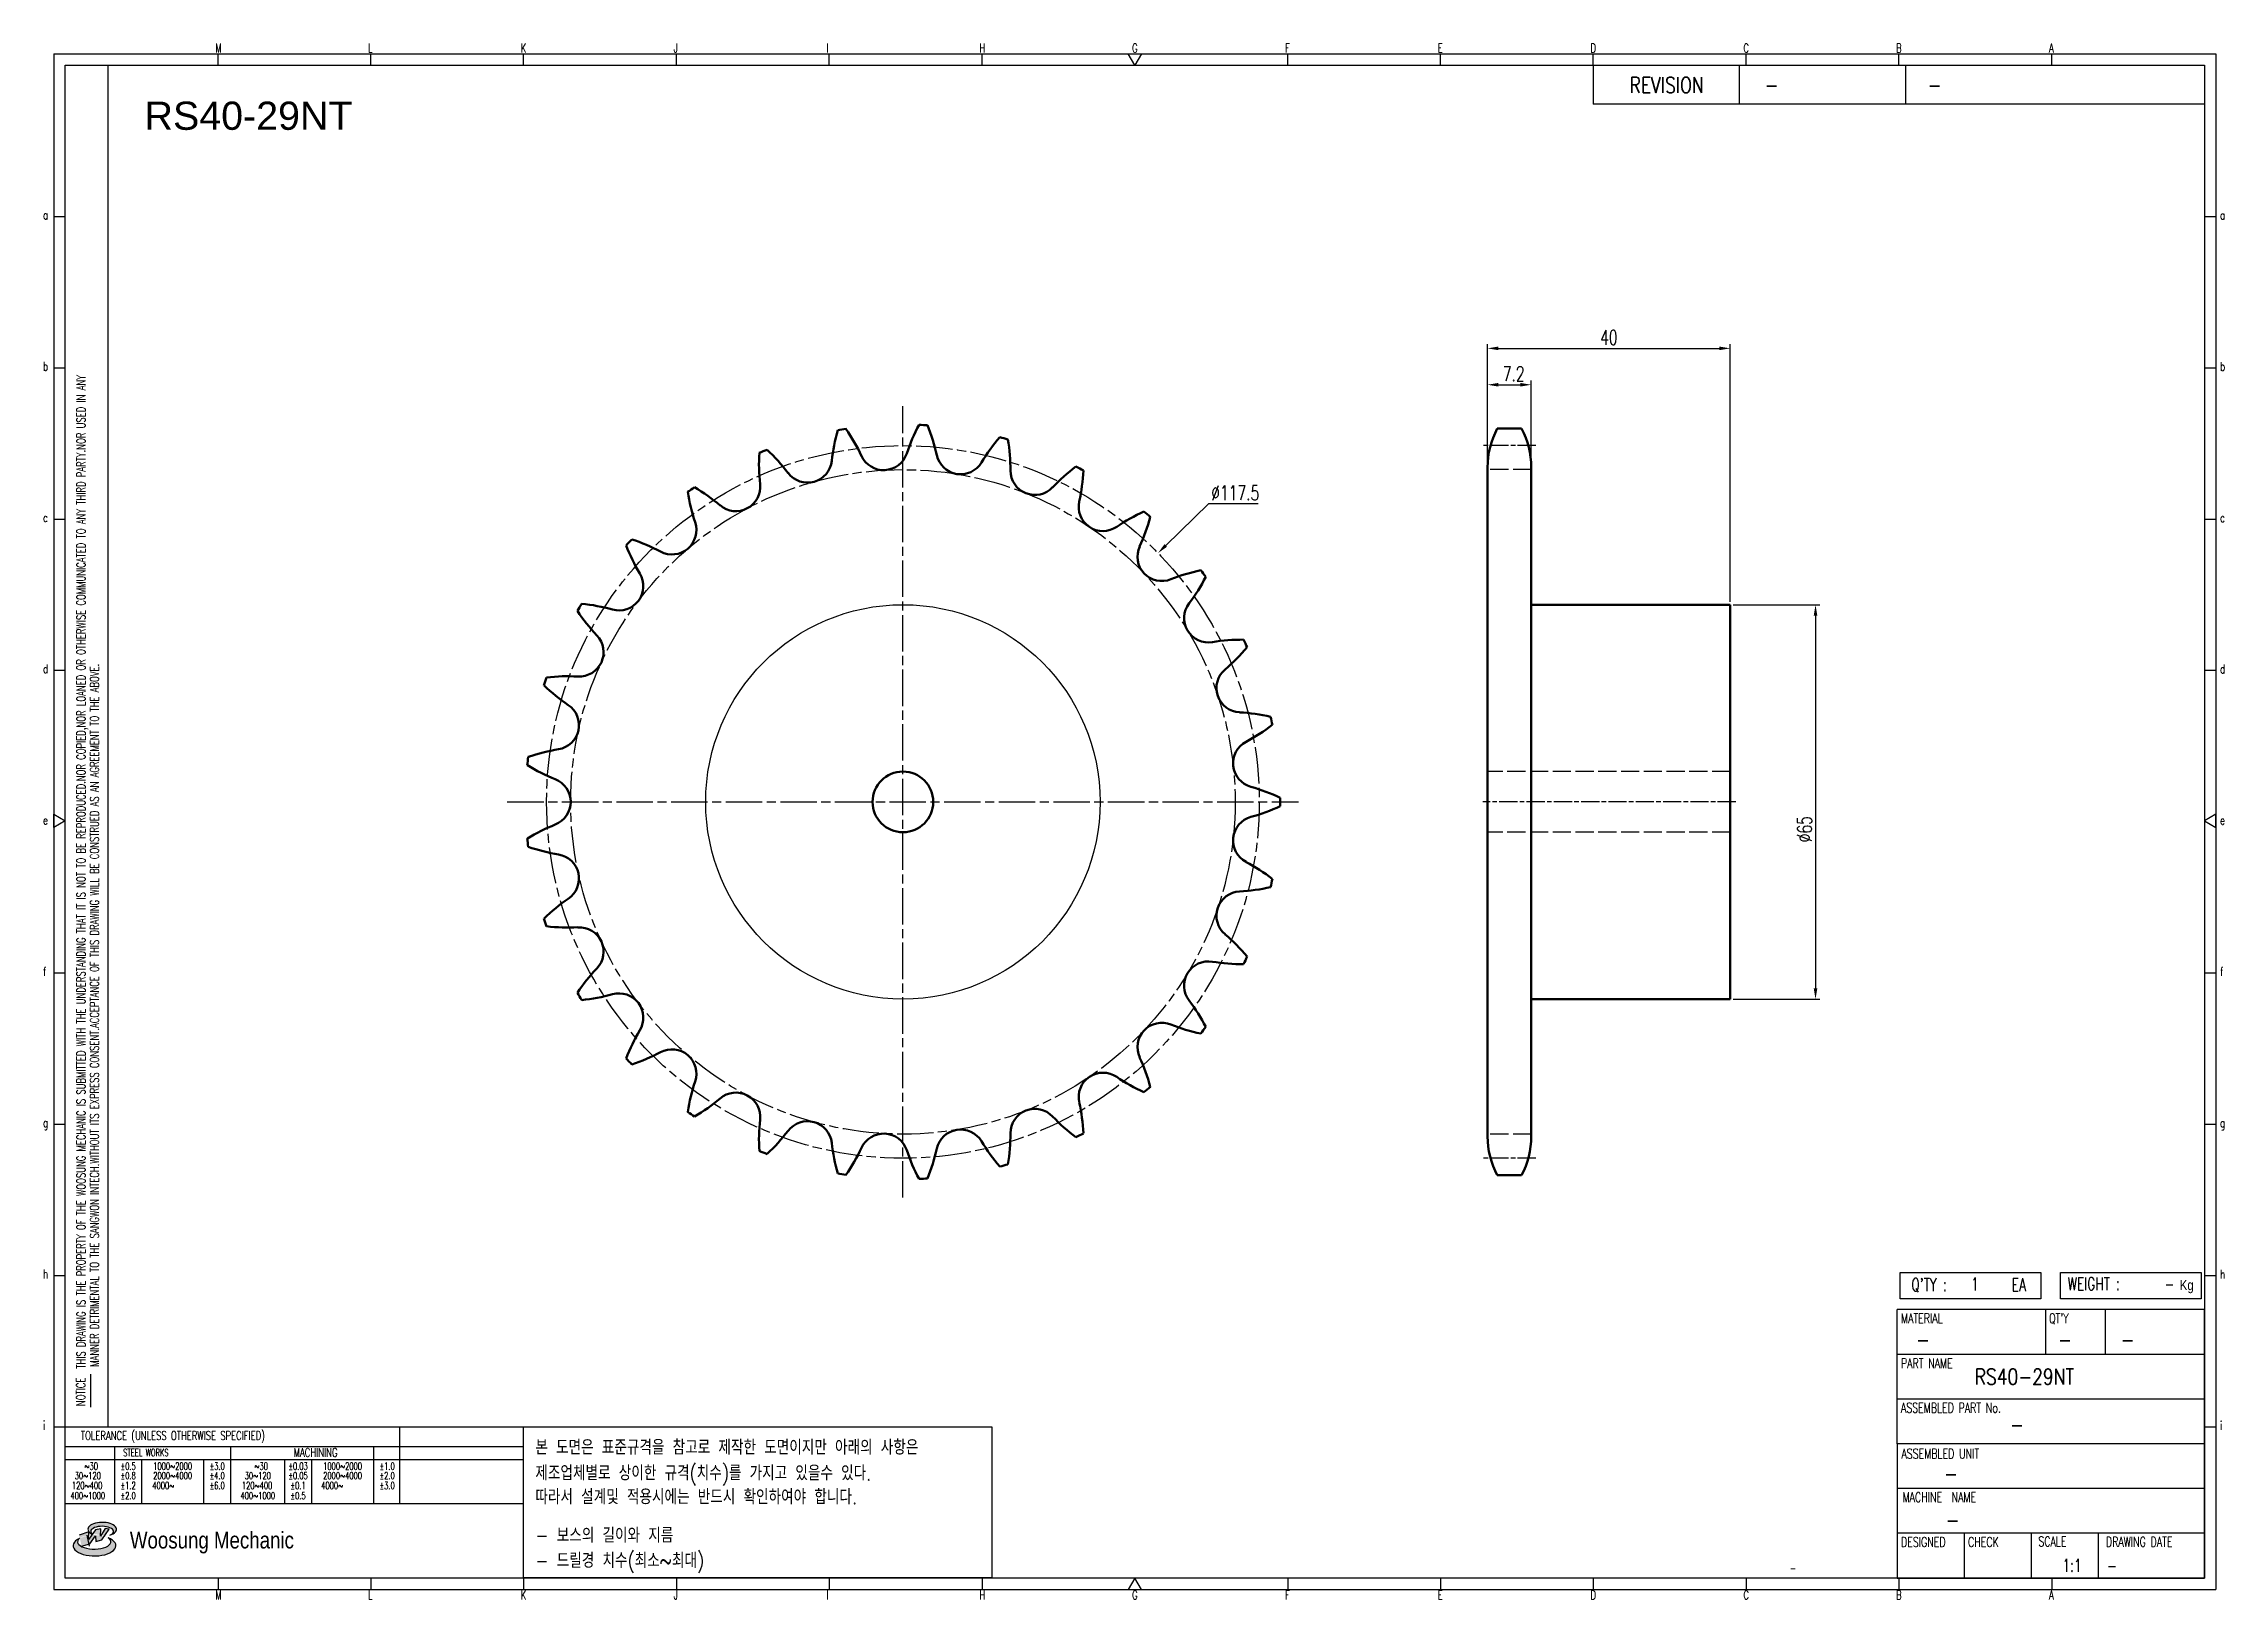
# Model space of a CAD drawing. Header units: millimetres. Extents: x -22172 to -21812, y 1083 to 1339.
import ezdxf
from ezdxf.enums import TextEntityAlignment as Align

# ---------------------------------------------------------------- set-up
doc = ezdxf.new("R2010")
doc.units = ezdxf.units.MM
for name, pattern in [('AM_ISO02W050', [7.5, 6, -1.5]), ('AM_ISO02W050x2', [3.75, 3, -0.75]), ('AM_ISO08W050', [18, 12, -1.5, 3, -1.5]), ('AM_ISO08W050x2', [9, 6, -0.75, 1.5, -0.75])]:
    doc.linetypes.add(name, pattern=pattern)
for name, color, linetype, lineweight in [('AM_0N', 7, 'Continuous', 50), ('AM_3N', 6, 'AM_ISO02W050', 25), ('AM_7', 4, 'AM_ISO08W050', 25), ('AM_7N', 4, 'AM_ISO08W050', 25)]:
    doc.layers.add(name, color=color, linetype=linetype, lineweight=lineweight)
for name, color, linetype in [('S-DIM', 7, 'Continuous'), ('TITLE', 7, 'Continuous'), ('도면레이아웃', 7, 'Continuous')]:
    doc.layers.add(name, color=color, linetype=linetype)
doc.styles.add('HAN', font='ROMANS.shx', dxfattribs={"width": 0.7, "bigfont": 'whgtxt.shx'})
doc.styles.add('HKD_ST2', font='romans.shx', dxfattribs={"width": 0.7, "height": 4, "bigfont": '@extfont2.shx'})
doc.styles.add('HSG', font='SIMPLEX.shx', dxfattribs={"width": 0.7, "bigfont": 'HSG.shx'})
doc.styles.add('ROMANS', font='romans.shx', dxfattribs={"width": 0.7, "bigfont": 'whgtxt.shx'})
doc.styles.add('SLDTEXTSTYLE4', font='arial.ttf', dxfattribs={"width": 0.8})
doc.styles.get("Standard").update_dxf_attribs({"font": 'arial.ttf'})
doc.dimstyles.new('APP3', dxfattribs={"dimtxt": 2.4, "dimasz": 1.8, "dimexe": 0.7, "dimexo": 0.5, "dimgap": 0.6, "dimtad": 1, "dimtoh": 1, "dimdec": 1, "dimrnd": 0.01, "dimzin": 9, "dimdsep": 46, "dimtxsty": 'HSG', "dimcen": 0, "dimclrd": 1, "dimclre": 1, "dimclrt": 256, "dimazin": 2, "dimtp": 1, "dimtm": 1, "dimtfac": 0.5, "dimtdec": 1, "dimtofl": 0, "dimtmove": 0, "dimatfit": 3, "dimfxl": 0, "dimtvp": 1, "dimtolj": 2, "dimlwd": -1, "dimlwe": -1, "dimarcsym": 0})
doc.dimstyles.new('APP3$0', dxfattribs={"dimtxt": 2.4, "dimasz": 1.8, "dimexe": 0.7, "dimexo": 0.5, "dimgap": 0.6, "dimtad": 1, "dimtoh": 1, "dimdec": 1, "dimrnd": 0.01, "dimzin": 9, "dimdsep": 46, "dimtxsty": 'HSG', "dimcen": 0, "dimclrd": 1, "dimclre": 1, "dimclrt": 256, "dimazin": 2, "dimtp": 1, "dimtm": 1, "dimtfac": 0.5, "dimtdec": 1, "dimtofl": 0, "dimtmove": 0, "dimatfit": 3, "dimfxl": 0, "dimtvp": 1, "dimtolj": 2, "dimlwd": -1, "dimlwe": -1, "dimarcsym": 0})

# ---------------------------------------------------------------- blocks, each defined once
blk = doc.blocks.new('SUYWSHJH')
at = {"layer": '도면레이아웃'}
h = blk.add_hatch(color=10, dxfattribs=at)
h.paths.add_polyline_path([(1.544, 35.177), (1.554, 34.966), (1.779, 35.034), (2.054, 35.422), (1.908, 35.446), (1.728, 35.167), (1.741, 35.439), (1.547, 35.405), (1.292, 35.041), (1.295, 35.33), (0.943, 35.208), (1.03, 34.8), (1.336, 34.885)])
edge = h.paths.add_edge_path()
edge.add_ellipse((1.795, 35.421), major_axis=(-0.53, 0), ratio=0.487785, start_angle=122.36065, end_angle=403.39574)
edge.add_line((1.411, 35.244), (1.419, 35.261))
edge.add_ellipse((1.798, 35.344), major_axis=(-0.423, 0), ratio=0.444396, start_angle=131.58977, end_angle=386.19408, ccw=False)
edge = h.paths.add_edge_path()
edge.add_ellipse((1.512, 34.815), major_axis=(-0.793, 0), ratio=0.480113, start_angle=314.67633, end_angle=590.85213)
edge.add_ellipse((1.501, 34.958), major_axis=(-0.62, 0), ratio=0.43311, start_angle=331.7024, end_angle=574.42495, ccw=False)
for p, q in [((0, 90.118), (80.15, 90.118)), ((0, 90.118), (0, 33.191)), ((6.089, 89.693), (6.089, 90.118)), ((11.753, 89.693), (11.753, 90.118)), ((17.418, 89.693), (17.418, 90.118)), ((23.082, 89.693), (23.082, 90.118)), ((28.746, 89.693), (28.746, 90.118)), ((34.411, 89.693), (34.411, 90.118)), ((45.739, 89.693), (45.739, 90.118)), ((51.404, 89.693), (51.404, 90.118)), ((57.068, 89.693), (57.068, 90.118)), ((62.732, 89.693), (62.732, 90.118)), ((68.397, 89.693), (68.397, 90.118)), ((74.061, 89.693), (74.061, 90.118)), ((80.15, 90.118), (80.15, 33.191)), ((0, 84.085), (0.425, 84.085)), ((79.725, 84.085), (80.15, 84.085)), ((0, 78.478), (0.425, 78.478)), ((79.725, 78.478), (80.15, 78.478)), ((0, 72.87), (0.425, 72.87)), ((79.725, 72.87), (80.15, 72.87)), ((0, 67.262), (0.425, 67.262)), ((79.725, 67.262), (80.15, 67.262)), ((0, 56.047), (0.425, 56.047)), ((79.725, 56.047), (80.15, 56.047)), ((0, 50.439), (0.425, 50.439)), ((79.725, 50.439), (80.15, 50.439)), ((0, 44.832), (0.425, 44.832)), ((79.725, 44.832), (80.15, 44.832)), ((1.377, 39.947), (1.377, 41.174)), ((0, 39.224), (0.425, 39.224)), ((79.725, 39.224), (80.15, 39.224)), ((0, 33.191), (80.15, 33.191)), ((6.089, 33.616), (6.089, 33.191)), ((11.753, 33.616), (11.753, 33.191)), ((17.418, 33.616), (17.418, 33.191)), ((23.082, 33.616), (23.082, 33.191)), ((28.746, 33.616), (28.746, 33.191)), ((34.411, 33.616), (34.411, 33.191)), ((45.739, 33.616), (45.739, 33.191)), ((51.404, 33.616), (51.404, 33.191)), ((57.068, 33.616), (57.068, 33.191)), ((62.732, 33.616), (62.732, 33.191)), ((68.397, 33.616), (68.397, 33.191)), ((74.061, 33.616), (74.061, 33.191))]:
    blk.add_line(p, q)
at = {"color": 2}
for p, q in [((2.017, 39.224), (2.017, 89.693)), ((0.425, 39.224), (17.418, 39.224)), ((12.816, 39.224), (12.816, 36.382)), ((17.418, 33.616), (17.418, 39.224)), ((0.425, 38.487), (17.418, 38.487)), ((0.425, 38.012), (17.418, 38.012)), ((2.257, 38.487), (2.257, 36.382)), ((3.257, 38.012), (3.257, 36.382)), ((5.557, 38.012), (5.557, 36.382)), ((6.557, 38.5), (6.557, 36.382)), ((8.557, 38.012), (8.557, 36.382)), ((9.557, 38.026), (9.557, 36.382)), ((11.857, 38.487), (11.857, 36.382)), ((0.425, 36.382), (17.418, 36.382))]:
    blk.add_line(p, q, dxfattribs=at)
at = {"color": 6, "ltscale": 0.5}
for p, q in [((57.068, 89.693), (57.068, 88.246)), ((62.47, 89.693), (62.47, 88.246)), ((68.635, 89.693), (68.635, 88.246)), ((79.725, 88.246), (57.068, 88.246)), ((68.336, 38.59), (68.336, 43.563)), ((79.725, 43.563), (68.336, 43.563)), ((73.827, 43.563), (73.827, 41.905)), ((76.037, 43.563), (76.037, 41.905)), ((79.725, 38.59), (79.725, 43.563)), ((79.725, 41.905), (68.336, 41.905)), ((79.725, 40.248), (68.336, 40.248)), ((68.336, 38.59), (68.336, 33.616)), ((79.725, 38.59), (68.336, 38.59)), ((79.725, 33.616), (79.725, 38.59)), ((79.725, 36.932), (68.336, 36.932)), ((79.725, 35.274), (68.336, 35.274)), ((70.822, 33.616), (70.822, 35.274)), ((73.309, 33.616), (73.309, 35.274)), ((75.796, 33.616), (75.796, 35.274)), ((68.336, 33.616), (79.725, 33.616))]:
    blk.add_line(p, q, dxfattribs=at)
for points in [[(40.075, 89.693), (39.83, 90.118), (40.32, 90.118)], [(0.425, 89.693), (79.725, 89.693), (79.725, 33.616), (0.425, 33.616)], [(0.425, 61.679), (0, 61.433), (0, 61.924)], [(79.725, 61.679), (80.15, 61.433), (80.15, 61.924)], [(40.075, 33.616), (39.83, 33.191), (40.32, 33.191)]]:
    blk.add_lwpolyline(points, close=True)
at = {"layer": 'TITLE', "color": 20}
for p, q in [((68.449, 43.961), (68.449, 44.936)), ((68.449, 44.936), (73.654, 44.936)), ((73.654, 44.936), (73.654, 43.961)), ((74.39, 43.961), (74.39, 44.936)), ((74.39, 44.936), (79.595, 44.936)), ((79.595, 44.936), (79.595, 43.961)), ((73.654, 43.961), (68.449, 43.961)), ((79.595, 43.961), (74.39, 43.961))]:
    blk.add_line(p, q, dxfattribs=at)
at = {"layer": '도면레이아웃'}
for p, q in [((1.295, 35.33), (0.943, 35.208)), ((1.03, 34.8), (1.336, 34.885)), ((1.224, 35.208), (1.311, 34.8)), ((1.224, 35.208), (1.224, 35.208)), ((1.547, 35.405), (1.292, 35.041)), ((1.292, 35.041), (1.295, 35.33)), ((1.336, 34.885), (1.544, 35.177)), ((1.419, 35.261), (1.411, 35.244)), ((1.544, 35.177), (1.554, 34.966)), ((1.741, 35.439), (1.547, 35.405)), ((1.554, 34.966), (1.779, 35.034)), ((1.908, 35.446), (1.728, 35.167)), ((1.728, 35.167), (1.741, 35.439)), ((1.779, 35.034), (2.054, 35.422)), ((2.054, 35.422), (1.908, 35.446))]:
    blk.add_line(p, q, dxfattribs=at)
for centre, major_axis, ratio, start_param, end_param in [((1.795, 35.421), (-0.53, 0), 0.487785, 2.135596, 7.040584), ((1.512, 34.815), (-0.793, 0), 0.480113, 5.492138, 10.312315), ((1.501, 34.958), (-0.62, 0), 0.43311, 5.789299, 10.025607), ((1.798, 35.344), (-0.423, 0), 0.444396, 2.296675, 6.740358)]:
    blk.add_ellipse(centre, major_axis=major_axis, ratio=ratio, start_param=start_param, end_param=end_param, dxfattribs=at)
at = {"color": 4, "style": 'HKD_ST2', "width": 0.7}
for s, p in [('M', (5.988, 90.164)), ('L', (11.652, 90.164)), ('K', (17.316, 90.164)), ('J', (22.981, 90.164)), ('I', (28.645, 90.164)), ('H', (34.309, 90.164)), ('G', (39.974, 90.164)), ('F', (45.638, 90.164)), ('E', (51.302, 90.164)), ('D', (56.967, 90.164)), ('C', (62.631, 90.164)), ('B', (68.295, 90.164)), ('A', (73.96, 90.164)), ('a', (-0.395, 83.976)), ('a', (80.305, 83.97)), ('b', (-0.395, 78.368)), ('b', (80.305, 78.362)), ('c', (-0.395, 72.76)), ('c', (80.305, 72.754)), ('d', (-0.395, 67.153)), ('d', (80.305, 67.147)), ('e', (-0.395, 61.545)), ('e', (80.305, 61.539)), ('f', (-0.395, 55.937)), ('f', (80.305, 55.931)), ('g', (-0.395, 50.33)), ('g', (80.305, 50.324)), ('h', (-0.395, 44.722)), ('h', (80.305, 44.716)), ('i', (-0.395, 39.114)), ('i', (80.305, 39.108)), ('M', (5.988, 32.824)), ('L', (11.652, 32.824)), ('K', (17.316, 32.824)), ('J', (22.981, 32.824)), ('I', (28.645, 32.824)), ('H', (34.309, 32.824)), ('G', (39.974, 32.824)), ('F', (45.638, 32.824)), ('E', (51.302, 32.824)), ('D', (56.967, 32.824)), ('C', (62.631, 32.824)), ('B', (68.295, 32.824)), ('A', (73.96, 32.824))]:
    blk.add_text(s, height=0.326, dxfattribs=at).set_placement(p)
for s, height, style, width, p in [('REVISION', 0.5806, 'HAN', 0.8, (58.415, 88.664)), ('-', 0.581, 'HAN', 0.8, (63.426, 88.664)), ('-', 0.581, 'HAN', 0.8, (69.468, 88.664)), ("Q'TY : ", 0.4746, 'HKD_ST2', 0.7, (68.857, 44.253)), ('1', 0.475, 'HKD_ST2', 0.7, (71.071, 44.275)), ('EA', 0.4746, 'HKD_ST2', 0.7, (72.578, 44.253)), ('WEIGHT : ', 0.4746, 'HKD_ST2', 0.7, (74.65, 44.286)), ('-', 0.581, 'HAN', 0.8, (69.029, 42.157)), ('-', 0.581, 'HAN', 0.8, (74.289, 42.157)), ('-', 0.581, 'HAN', 0.8, (76.623, 42.157)), ('-', 0.581, 'HAN', 0.8, (72.515, 39.013)), ('-', 0.581, 'HAN', 0.8, (70.067, 37.189)), ('-', 0.581, 'HAN', 0.8, (70.126, 35.48)), ('1:1', 0.4746, 'HKD_ST2', 0.7, (74.458, 33.848)), ('-', 0.475, 'HKD_ST2', 0.7, (76.112, 33.837))]:
    blk.add_text(s, height=height, dxfattribs=dict(style=style, width=width)).set_placement(p)
at = {"color": 6, "style": 'HKD_ST2', "width": 0.7}
for s, p in [(' THIS DRAWING IS THE PROPERTY OF THE WOOSUNG MECHANIC IS SUBMITTED WITH THE UNDERSTANDING THAT IT IS NOT TO BE REPRODUCED.NOR COPIED,NOR LOANED OR OTHERWISE COMMUNICATED TO ANY THIRD PARTY.NOR USED IN ANY', (1.173, 41.217)), ('MANNER DETRIMENTAL TO THE SANGWON INTECH.WITHOUT ITS EXPRESS CONSENT.ACCEPTANCE OF THIS DRAWING WILL BE CONSTRUED AS AN AGREEMENT TO THE ABOVE.', (1.672, 41.447))]:
    blk.add_text(s, height=0.326266, rotation=90, dxfattribs=at).set_placement(p)
at = {"style": 'HKD_ST2', "width": 0.7}
blk.add_text('-', height=0.475, dxfattribs=at).set_placement((78.613, 44.286), align=Align.RIGHT)
at = {"color": 4, "style": 'HKD_ST2', "width": 0.7}
for s, height, p in [('MATERIAL', 0.3651, (68.474, 43.425)), ("QT'Y", 0.3651, (73.965, 43.425)), ('PART NAME', 0.3651, (68.474, 41.756)), ('ASSEMBLED PART No.', 0.36511, (68.474, 40.109)), ('ASSEMBLED UNIT', 0.36511, (68.49, 38.408)), ('MACHINE  NAME', 0.36511, (68.532, 36.794)), ('DESIGNED', 0.3651, (68.474, 35.136)), ('CHECK', 0.3651, (70.961, 35.136)), ('SCALE', 0.3651, (73.566, 35.153)), ('DRAWING DATE', 0.36511, (76.071, 35.141))]:
    blk.add_text(s, height=height, dxfattribs=at).set_placement(p, align=Align.TOP_LEFT)
at = {"style": 'HKD_ST2', "width": 0.7}
blk.add_text('NOTICE', height=0.3263, rotation=90, dxfattribs=at).set_placement((1.163, 39.988))
for s, height, style, width, p in [('TOLERANCE (UNLESS OTHERWISE SPECIFIED)', 0.32627, 'HKD_ST2', 0.7, (4.417, 38.896)), ('-', 0.326, 'ROMANS', 0.65, (64.469, 33.975))]:
    blk.add_text(s, height=height, dxfattribs=dict(style=style, width=width)).set_placement(p, align=Align.MIDDLE_CENTER)
at = {"color": 4, "style": 'HKD_ST2', "width": 0.7}
for s, height, p in [('STEEL WORKS', 0.26101, (3.416, 38.268)), ('MACHINING', 0.3263, (9.707, 38.27)), ('%%P0.5', 0.261, (2.757, 37.762)), ('%%P0.8', 0.261, (2.757, 37.411)), ('%%P3.0', 0.261, (6.057, 37.762)), ('%%P4.0', 0.261, (6.057, 37.411)), ('%%P0.03', 0.261, (9.057, 37.762)), ('%%P0.05', 0.261, (9.057, 37.411)), ('%%P1.0', 0.261, (12.357, 37.762)), ('%%P2.0', 0.261, (12.357, 37.411)), ('%%P1.2', 0.261, (2.757, 37.045)), ('%%P2.0', 0.261, (2.757, 36.67)), ('%%P6.0', 0.261, (6.057, 37.045)), ('%%P0.1', 0.261, (9.057, 37.045)), ('%%P0.5', 0.261, (9.057, 36.67)), ('%%P3.0', 0.261, (12.357, 37.045))]:
    blk.add_text(s, height=height, dxfattribs=at).set_placement(p, align=Align.MIDDLE)
for s, height, p in [('30%%126120', 0.261, (1.263, 37.411)), ('%%12630', 0.261, (1.389, 37.762)), ('2000%%1264000', 0.26101, (4.407, 37.411)), ('1000%%1262000', 0.26101, (4.407, 37.762)), ('30%%126120', 0.261, (7.563, 37.411)), ('%%12630', 0.261, (7.689, 37.762)), ('2000%%1264000', 0.26101, (10.707, 37.411)), ('1000%%1262000', 0.26101, (10.707, 37.762)), ('400%%1261000', 0.26101, (1.263, 36.67)), ('120%%126400', 0.26101, (1.237, 37.045)), ('4000%%126', 0.261, (4.061, 37.045)), ('400%%1261000', 0.26101, (7.563, 36.67)), ('120%%126400', 0.26101, (7.537, 37.045)), ('4000%%126', 0.261, (10.321, 37.045))]:
    blk.add_text(s, height=height, dxfattribs=at).set_placement(p, align=Align.MIDDLE_CENTER)
at = {"color": 1, "style": 'SLDTEXTSTYLE4', "width": 0.8}
blk.add_text('Woosung Mechanic', height=0.61957, dxfattribs=at).set_placement((2.822, 34.711))
at = {"layer": 'TITLE', "width": 0.8}
blk.add_text('Kg', height=0.3789, dxfattribs=at).set_placement((78.807, 44.286))
blk = doc.blocks.new('*D243')
at = {"layer": 'Defpoints', "color": 0, "transparency": 16777216}
for p in [(-21988.19, 1255.03), (-22072.28, 1173.01)]:
    blk.add_point(p, dxfattribs=at)
at = {"layer": 'S-DIM', "color": 1, "transparency": 16777216}
for p, q in [((-21979.85, 1263.16), (-21986.9, 1256.29)), ((-21971.65, 1263.16), (-21979.85, 1263.16))]:
    blk.add_line(p, q, dxfattribs=at)
blk.add_solid([(-21987.11, 1256.5), (-21986.69, 1256.07), (-21988.19, 1255.03)], dxfattribs=at)
at = {"layer": 'S-DIM', "transparency": 16777216, "insert": (-21975.45, 1264.96), "char_height": 2.4, "attachment_point": 5, "style": 'HSG'}
blk.add_mtext('\\A2;∅117.5', dxfattribs=at)
blk = doc.blocks.new('*D244')
at = {"layer": 'Defpoints', "color": 0, "transparency": 16777216}
for p in [(-21926.67, 1282.77), (-21933.87, 1269.16), (-21926.67, 1268.78)]:
    blk.add_point(p, dxfattribs=at)
at = {"layer": 'S-DIM', "color": 1, "transparency": 16777216}
for p, q in [((-21933.87, 1269.66), (-21933.87, 1283.47)), ((-21926.67, 1269.28), (-21926.67, 1283.47)), ((-21932.07, 1282.77), (-21928.47, 1282.77))]:
    blk.add_line(p, q, dxfattribs=at)
for points in [[(-21932.07, 1283.07), (-21932.07, 1282.47), (-21933.87, 1282.77)], [(-21928.47, 1283.07), (-21928.47, 1282.47), (-21926.67, 1282.77)]]:
    blk.add_solid(points, dxfattribs=at)
at = {"layer": 'S-DIM', "transparency": 16777216, "insert": (-21929.57, 1284.57), "char_height": 2.4, "attachment_point": 5, "style": 'HSG'}
blk.add_mtext('\\A2;7.2', dxfattribs=at)
blk = doc.blocks.new('*D245')
at = {"layer": 'Defpoints', "color": 0, "transparency": 16777216}
for p in [(-21893.87, 1288.77), (-21933.87, 1269.16), (-21893.87, 1246.52)]:
    blk.add_point(p, dxfattribs=at)
at = {"layer": 'S-DIM', "color": 1, "transparency": 16777216}
for p, q in [((-21933.87, 1269.66), (-21933.87, 1289.47)), ((-21932.07, 1288.77), (-21895.67, 1288.77)), ((-21893.87, 1247.02), (-21893.87, 1289.47))]:
    blk.add_line(p, q, dxfattribs=at)
for points in [[(-21932.07, 1289.07), (-21932.07, 1288.47), (-21933.87, 1288.77)], [(-21895.67, 1289.07), (-21895.67, 1288.47), (-21893.87, 1288.77)]]:
    blk.add_solid(points, dxfattribs=at)
at = {"layer": 'S-DIM', "transparency": 16777216, "insert": (-21913.87, 1290.57), "char_height": 2.4, "attachment_point": 5, "style": 'HSG'}
blk.add_mtext('\\A2;40', dxfattribs=at)
blk = doc.blocks.new('*D246')
at = {"layer": 'Defpoints', "color": 0, "transparency": 16777216}
for p in [(-21893.87, 1246.52), (-21893.87, 1181.52), (-21879.81, 1181.52)]:
    blk.add_point(p, dxfattribs=at)
at = {"layer": 'S-DIM', "color": 1, "transparency": 16777216}
for p, q in [((-21893.37, 1246.52), (-21879.11, 1246.52)), ((-21879.81, 1244.72), (-21879.81, 1183.32)), ((-21893.37, 1181.52), (-21879.11, 1181.52))]:
    blk.add_line(p, q, dxfattribs=at)
for points in [[(-21880.11, 1244.72), (-21879.51, 1244.72), (-21879.81, 1246.52)], [(-21880.11, 1183.32), (-21879.51, 1183.32), (-21879.81, 1181.52)]]:
    blk.add_solid(points, dxfattribs=at)
at = {"layer": 'S-DIM', "transparency": 16777216, "insert": (-21881.61, 1209.52), "char_height": 2.4, "attachment_point": 5, "rotation": 90, "style": 'HSG'}
blk.add_mtext('\\A2;%%c65', dxfattribs=at)

msp = doc.modelspace()

# ---------------------------------------------------------------- linework, layer by layer
at = {"color": 4}
msp.add_lwpolyline([(-22092.74, 1111.04), (-22015.55, 1111.04), (-22015.55, 1086.11), (-22092.74, 1086.11)], close=True, dxfattribs=at)
msp.add_circle((-22030.23, 1214.02), 32.5)
at = {"layer": 'AM_0N'}
for p, q in [((-21932.26, 1275.56), (-21928.29, 1275.56)), ((-21933.87, 1269.16), (-21933.87, 1158.89)), ((-21926.67, 1269.16), (-21926.67, 1158.89)), ((-21926.67, 1246.52), (-21893.87, 1246.52)), ((-21893.87, 1246.52), (-21893.87, 1181.52)), ((-21926.67, 1181.52), (-21893.87, 1181.52)), ((-21932.26, 1152.49), (-21928.29, 1152.49))]:
    msp.add_line(p, q, dxfattribs=at)
msp.add_circle((-22030.23, 1214.02), 5, dxfattribs=at)
for centre, radius, start, end in [((-22001.55, 1262.08), 29.57, 151.5613, 161.5517), ((-22030.23, 1214.02), 62.2, 86.2586, 87.5345), ((-22053.55, 1264.9), 29.57, 12.2414, 22.2318), ((-22012.55, 1267.12), 29.57, 163.9751, 173.9655), ((-22030.23, 1214.02), 62.2, 98.6724, 99.9483), ((-22063.94, 1258.69), 29.57, 24.6552, 34.6456), ((-21991.89, 1254.79), 29.57, 139.1475, 149.1379), ((-22030.23, 1214.02), 62.2, 73.8448, 75.1207), ((-22042.07, 1268.72), 29.57, 359.8276, 9.818), ((-21920.37, 1269.16), 13.5, 151.7009, 180), ((-21940.17, 1269.16), 13.5, 0, 28.2991), ((-22024.38, 1269.68), 29.57, 176.3889, 186.3793), ((-22030.23, 1214.02), 62.2, 111.0862, 112.3621), ((-22072.76, 1250.4), 29.57, 37.069, 47.0594), ((-22045.95, 1270.65), 4.01, 217.069, 353.9655), ((-22033.41, 1272.71), 4.01, 204.6552, 341.5517), ((-22020.72, 1272.02), 4.01, 192.2414, 329.1379), ((-21984.02, 1245.59), 29.57, 126.7337, 136.7241), ((-22030.23, 1214.02), 62.2, 61.431, 62.7069), ((-22030.23, 1214.02), 62.2, 123.5, 124.7759), ((-22079.58, 1240.41), 29.57, 49.4828, 59.4732), ((-22057.76, 1265.95), 4.01, 229.4828, 6.3793), ((-22008.48, 1268.62), 4.01, 179.8276, 316.7241), ((-22030.03, 1269.98), 29.57, 347.4138, 357.4042), ((-22036.48, 1269.63), 29.57, 188.8027, 198.7931), ((-21997.25, 1262.67), 4.01, 167.4138, 304.3103), ((-21978.32, 1234.92), 29.57, 114.3199, 124.3103), ((-22030.23, 1214.02), 62.2, 49.0172, 50.2931), ((-22068.28, 1258.81), 4.01, 241.8966, 18.7931), ((-22018.01, 1268.63), 29.57, 335, 344.9904), ((-22030.23, 1214.02), 62.2, 135.9138, 137.1897), ((-22048.29, 1266.99), 29.57, 201.2165, 211.2069), ((-22084.1, 1229.19), 29.57, 61.8966, 71.887), ((-21987.56, 1254.44), 4.01, 155, 291.8966), ((-22077.02, 1249.59), 4.01, 254.3103, 31.2069), ((-21975.04, 1223.27), 29.57, 101.9061, 111.8966), ((-22006.55, 1264.73), 29.57, 322.5862, 332.5767), ((-22030.23, 1214.02), 62.2, 36.6034, 37.8793), ((-22030.23, 1214.02), 62.2, 148.3276, 149.6035), ((-22059.26, 1261.87), 29.57, 213.6302, 223.6207), ((-22086.1, 1217.25), 29.57, 74.3103, 84.3008), ((-21979.87, 1244.32), 4.01, 142.5862, 279.4828), ((-22083.57, 1238.7), 4.01, 266.7241, 43.6207), ((-21974.34, 1211.19), 29.57, 89.4923, 99.4828), ((-22030.23, 1214.02), 62.2, 24.1896, 25.4655), ((-21996.2, 1258.45), 29.57, 310.1724, 320.1629), ((-22030.23, 1214.02), 62.2, 160.7414, 162.0173), ((-22068.86, 1254.51), 29.57, 226.044, 236.0345), ((-22085.49, 1205.16), 29.57, 86.7241, 96.7146), ((-21974.54, 1232.79), 4.01, 130.1724, 267.069), ((-22087.63, 1226.66), 4.01, 279.1379, 56.0345), ((-21976.25, 1199.24), 29.57, 77.0785, 87.069), ((-21987.45, 1250.1), 29.57, 297.7586, 307.7491), ((-22030.23, 1214.02), 62.2, 11.7758, 13.0517), ((-22082.29, 1193.49), 29.57, 99.1379, 109.1284), ((-21971.8, 1220.38), 4.01, 117.7586, 254.6552), ((-22030.23, 1214.02), 62.2, 173.1551, 174.4311), ((-22076.66, 1245.26), 29.57, 238.4578, 248.4483), ((-22089, 1214.02), 4.01, 291.5517, 68.4483), ((-21980.69, 1187.98), 29.57, 64.6647, 74.6552), ((-21971.8, 1207.67), 4.01, 105.3448, 242.2414), ((-21980.69, 1240.06), 29.57, 285.3448, 295.3353), ((-22030.23, 1214.02), 62.2, 359.362, 0.638), ((-22076.66, 1182.78), 29.57, 111.5517, 121.5422), ((-22030.23, 1214.02), 62.2, 185.5689, 186.8449), ((-22082.29, 1234.55), 29.57, 250.8716, 260.8621), ((-22087.63, 1201.39), 4.01, 303.9655, 80.8621), ((-21987.45, 1177.94), 29.57, 52.2509, 62.2414), ((-22030.23, 1214.02), 62.2, 346.9483, 348.2242), ((-22068.86, 1173.53), 29.57, 123.9655, 133.956), ((-21974.54, 1195.26), 4.01, 92.931, 229.8276), ((-21976.25, 1228.8), 29.57, 272.931, 282.9215), ((-22030.23, 1214.02), 62.2, 197.9827, 199.2586), ((-22085.49, 1222.88), 29.57, 263.2854, 273.2759), ((-22083.57, 1189.34), 4.01, 316.3793, 93.2759), ((-21996.2, 1169.59), 29.57, 39.8371, 49.8276), ((-22059.26, 1166.17), 29.57, 136.3793, 146.3698), ((-21979.87, 1183.72), 4.01, 80.5172, 217.4138), ((-21974.34, 1216.85), 29.57, 260.5172, 270.5077), ((-22030.23, 1214.02), 62.2, 334.5345, 335.8104), ((-22030.23, 1214.02), 62.2, 210.3965, 211.6724), ((-22086.1, 1210.79), 29.57, 275.6992, 285.6897), ((-22077.02, 1178.45), 4.01, 328.7931, 105.6897), ((-22006.55, 1163.31), 29.57, 27.4233, 37.4138), ((-22048.29, 1161.05), 29.57, 148.7931, 158.7835), ((-21987.56, 1173.6), 4.01, 68.1034, 205), ((-21975.04, 1204.77), 29.57, 248.1034, 258.0939), ((-22030.23, 1214.02), 62.2, 322.1207, 323.3966), ((-22084.1, 1198.86), 29.57, 288.113, 298.1034), ((-22068.28, 1169.23), 4.01, 341.2069, 118.1034), ((-22018.01, 1159.41), 29.57, 15.0096, 25), ((-22030.23, 1214.02), 62.2, 222.8103, 224.0862), ((-21997.25, 1165.38), 4.01, 55.6897, 192.5862), ((-21978.32, 1193.12), 29.57, 235.6897, 245.6801), ((-22036.48, 1158.41), 29.57, 161.2069, 171.1973), ((-22079.58, 1187.63), 29.57, 300.5268, 310.5172), ((-22057.76, 1162.1), 4.01, 353.6207, 130.5172), ((-22030.23, 1214.02), 62.2, 309.7069, 310.9828), ((-22030.23, 1214.02), 62.2, 235.2241, 236.5), ((-22024.38, 1158.36), 29.57, 173.6207, 183.6111), ((-22045.95, 1157.39), 4.01, 6.0345, 142.931), ((-22008.48, 1159.42), 4.01, 43.2759, 180.1724), ((-21984.02, 1182.45), 29.57, 223.2759, 233.2663), ((-22030.03, 1158.06), 29.57, 2.5958, 12.5862), ((-22072.76, 1177.64), 29.57, 312.9406, 322.931), ((-22012.55, 1160.92), 29.57, 186.0345, 196.0249), ((-22033.41, 1155.34), 4.01, 18.4483, 155.3448), ((-22020.72, 1156.02), 4.01, 30.8621, 167.7586), ((-21991.89, 1173.25), 29.57, 210.8621, 220.8525), ((-22042.07, 1159.32), 29.57, 350.182, 0.1724), ((-22030.23, 1214.02), 62.2, 297.2931, 298.569), ((-21920.37, 1158.89), 13.5, 180, 208.2991), ((-21940.17, 1158.89), 13.5, 331.7009, 0), ((-22030.23, 1214.02), 62.2, 247.6379, 248.9138), ((-22063.94, 1169.35), 29.57, 325.3544, 335.3448), ((-22001.55, 1165.96), 29.57, 198.4483, 208.4387), ((-22053.55, 1163.15), 29.57, 337.7682, 347.7586), ((-22030.23, 1214.02), 62.2, 284.8793, 286.1552), ((-22030.23, 1214.02), 62.2, 260.0517, 261.3276), ((-22030.23, 1214.02), 62.2, 272.4655, 273.7414)]:
    msp.add_arc(centre, radius, start, end, dxfattribs=at)
at = {"layer": 'AM_3N', "linetype": 'AM_ISO02W050x2'}
for p, q in [((-21926.67, 1268.78), (-21933.87, 1268.78)), ((-21926.67, 1159.26), (-21933.87, 1159.26))]:
    msp.add_line(p, q, dxfattribs=at)
at = {"layer": 'AM_3N', "color": 2, "linetype": 'AM_ISO02W050x2'}
for p, q in [((-21893.87, 1219.02), (-21933.87, 1219.02)), ((-21893.87, 1209.02), (-21933.87, 1209.02))]:
    msp.add_line(p, q, dxfattribs=at)
at = {"layer": 'AM_7', "linetype": 'AM_ISO08W050x2'}
for radius in [58.73, 54.76]:
    msp.add_circle((-22030.23, 1214.02), radius, dxfattribs=at)
at = {"layer": 'AM_7N', "linetype": 'AM_ISO08W050x2'}
for p, q in [((-22030.23, 1148.82), (-22030.23, 1279.22)), ((-22095.43, 1214.02), (-21965.03, 1214.02))]:
    msp.add_line(p, q, dxfattribs=at)
at = {"layer": 'AM_7N', "linetype": 'AM_ISO08W050x2', "ltscale": 0.5}
for p, q in [((-21925.91, 1272.75), (-21934.64, 1272.75)), ((-21892.94, 1214.02), (-21934.64, 1214.02)), ((-21925.91, 1155.29), (-21934.64, 1155.29))]:
    msp.add_line(p, q, dxfattribs=at)

# ---------------------------------------------------------------- block references
at = {"xscale": 4.446485533803029, "yscale": 4.446485533803029, "zscale": 4.446485533803029}
msp.add_blockref('SUYWSHJH', (-22170.19, 936.63), dxfattribs=at)

# ---------------------------------------------------------------- texts
at = {"color": 2}
msp.add_text('RS40-29NT', height=4.646, dxfattribs=at).set_placement((-22155.22, 1324.79))
at = {"style": 'HAN', "width": 0.8}
msp.add_text('RS40-29NT', height=2.582, dxfattribs=at).set_placement((-21853.57, 1117.99))
at = {"color": 4, "style": 'HAN', "width": 0.8}
for s, p in [('본 도면은 표준규격을 참고로 제작한 도면이지만 아래의 사항은', (-22090.81, 1106.43)), ('제조업체별로 상이한 규격(치수)를 가지고 있을수 있다.', (-22090.81, 1102.19)), ('따라서 설계및 적용시에는 반드시 확인하여야 합니다.', (-22090.81, 1098.26)), ('- 보스의 길이와 지름', (-22090.81, 1091.93)), ('- 드릴경 치수(최소~최대)', (-22090.81, 1087.77))]:
    msp.add_text(s, height=2.4427, dxfattribs=at).set_placement(p)

# ---------------------------------------------------------------- dimensions: what is measured, and where the dimension line sits
at = {"layer": 'S-DIM'}
dim = msp.add_linear_dim(base=(-21893.87, 1288.77), p1=(-21933.87, 1269.16), p2=(-21893.87, 1246.52), dimstyle='APP3$0', dxfattribs=at)
dim.commit()
dim.dimension.update_dxf_attribs({"geometry": '*D245', "text_midpoint": (-21913.87, 1290.57)})
dim = msp.add_linear_dim(base=(-21926.67, 1282.77), p1=(-21933.87, 1269.16), p2=(-21926.67, 1268.78), dimstyle='APP3$0', dxfattribs=at)
dim.commit()
dim.dimension.update_dxf_attribs({"geometry": '*D244', "text_midpoint": (-21929.57, 1282.77), "dimtype": 160})
at = {"layer": 'S-DIM', "color": 3}
dim = msp.add_diameter_dim_2p(p1=(-22072.28, 1173.01), p2=(-21988.19, 1255.03), dimstyle='APP3', dxfattribs=at)
dim.commit()
dim.dimension.update_dxf_attribs({"geometry": '*D243', "text_midpoint": (-21975.45, 1263.16), "dimtype": 163})
at = {"layer": 'S-DIM'}
dim = msp.add_linear_dim(base=(-21879.81, 1181.52), p1=(-21893.87, 1246.52), p2=(-21893.87, 1181.52), angle=90, text='%%c<>', dimstyle='APP3$0', dxfattribs=at)
dim.commit()
dim.dimension.update_dxf_attribs({"geometry": '*D246', "text_midpoint": (-21879.81, 1209.52), "dimtype": 160})

doc.saveas('drawing.dxf')
